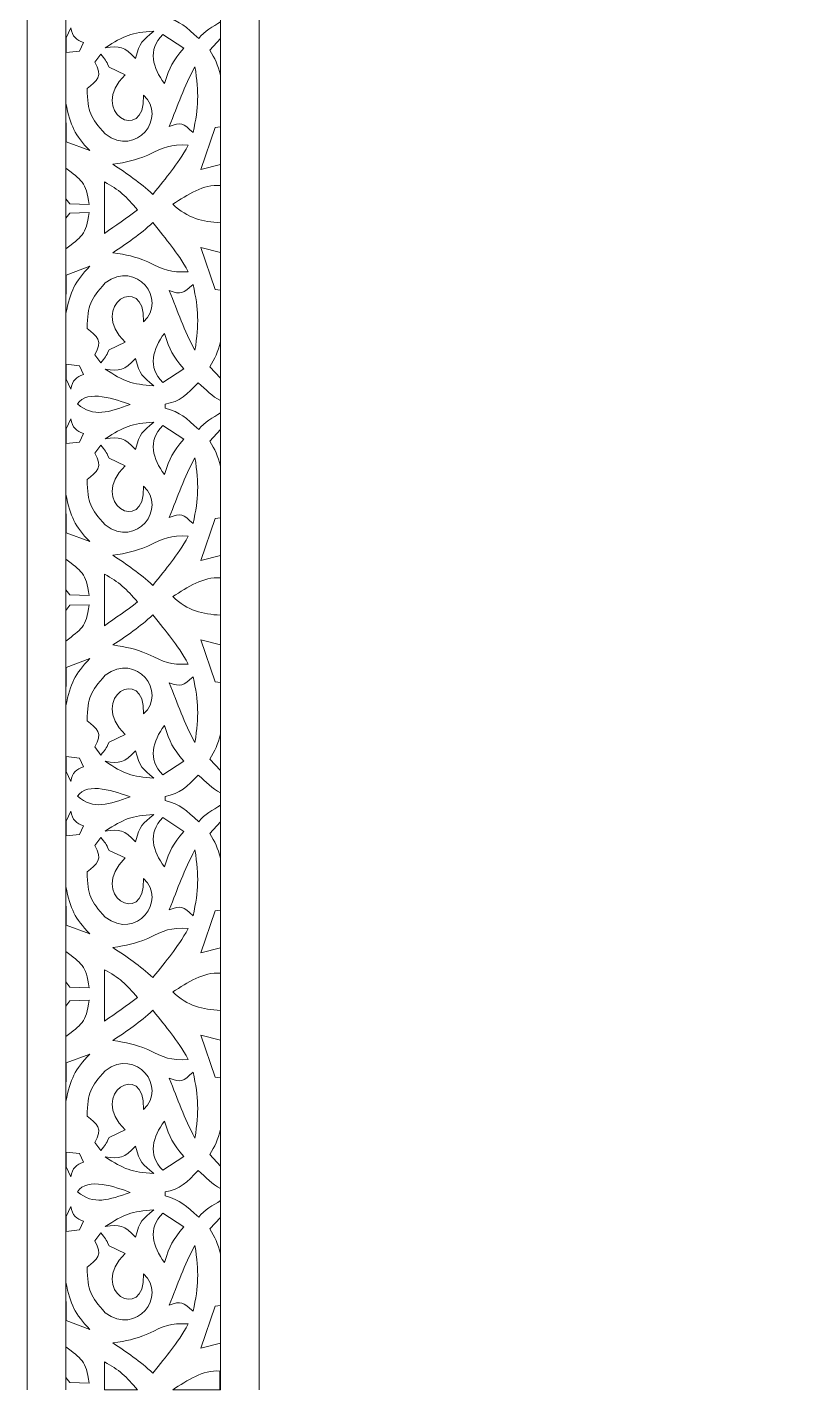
# Model space of a CAD drawing. Header units: millimetres. Extents: x -420 to 580, y -831 to 819.
# Drawn here: x -420 to 80, y -831 to 49 of the extents above; entities that cross this region are included whole.
import ezdxf

# ---------------------------------------------------------------- set-up
doc = ezdxf.new("R2010")
doc.units = ezdxf.units.MM
doc.header["$MEASUREMENT"] = 0
doc.layers.add('Katman 1', color=7, linetype='Continuous')

msp = doc.modelspace()

# ---------------------------------------------------------------- linework, layer by layer
at = {"layer": 'Katman 1', "color": 250, "lineweight": 20}
for points, knots in [([(-419.8994, -831.1835), (-419.8994, -831.1835), (-419.8994, 818.8165), (-419.8994, 818.8165), (-419.8994, 818.8165), (580.1006, 818.8165), (580.1006, 818.8165), (580.1006, 818.8165), (580.1006, -831.1835), (580.1006, -831.1835)], [0, 0, 0, 0, 0.33333333, 0.33333333, 0.33333333, 0.66666667, 0.66666667, 0.66666667, 1, 1, 1, 1]), ([(-394.8994, -831.1835), (-394.8994, -831.1835), (-394.8994, 793.8165), (-394.8994, 793.8165), (-394.8994, 793.8165), (555.1006, 793.8165), (555.1006, 793.8165), (555.1006, 793.8165), (555.1006, -831.1835), (555.1006, -831.1835)], [0, 0, 0, 0, 0.33333333, 0.33333333, 0.33333333, 0.66666667, 0.66666667, 0.66666667, 1, 1, 1, 1]), ([(-294.8994, -831.1835), (-294.8994, -831.1835), (-294.8994, 693.8165), (-294.8994, 693.8165), (-294.8994, 693.8165), (455.1006, 693.8165), (455.1006, 693.8165), (455.1006, 693.8165), (455.1006, -831.1835), (455.1006, -831.1835)], [0, 0, 0, 0, 0.33333333, 0.33333333, 0.33333333, 0.66666667, 0.66666667, 0.66666667, 1, 1, 1, 1]), ([(-269.8994, -831.1835), (-269.8994, -831.1835), (-269.8994, 668.8165), (-269.8994, 668.8165), (-269.8994, 668.8165), (430.1006, 668.8165), (430.1006, 668.8165), (430.1006, 668.8165), (430.1006, -831.1835), (430.1006, -831.1835)], [0, 0, 0, 0, 0.33333333, 0.33333333, 0.33333333, 0.66666667, 0.66666667, 0.66666667, 1, 1, 1, 1]), ([(-294.8994, 60.812), (-294.8994, 60.812), (-294.8994, 52.911), (-294.8994, 52.911), (-299.6827, 49.8658), (-305.6346, 47.1377), (-309.0414, 42.1631), (-317.3994, 49.8945), (-320.7606, 53.1808), (-330.8366, 55.9242), (-330.8366, 55.9242), (-330.8366, 58.6196), (-330.8366, 58.6196), (-321.1076, 60.1196), (-316.5182, 64.9354), (-309.3191, 72.3557), (-304.3476, 67.9506), (-300.5977, 63.553), (-294.8994, 60.812)], [0, 0, 0, 0, 0.16666667, 0.16666667, 0.16666667, 0.33333333, 0.33333333, 0.33333333, 0.5, 0.5, 0.5, 0.66666667, 0.66666667, 0.66666667, 0.83333333, 0.83333333, 0.83333333, 1, 1, 1, 1]), ([(-383.529, 39.5577), (-388.1543, 41.2959), (-390.7505, 43.1262), (-391.7498, 49.1346), (-391.7498, 49.1346), (-394.8326, 42.647), (-394.8326, 42.647), (-394.8326, 42.647), (-394.8326, 33.0205), (-394.8326, 33.0205), (-394.8326, 33.0205), (-386.098, 33.9968), (-386.098, 33.9968), (-386.098, 33.9968), (-383.529, 39.5577), (-383.529, 39.5577)], [0, 0, 0, 0, 0.2, 0.2, 0.2, 0.4, 0.4, 0.4, 0.6, 0.6, 0.6, 0.8, 0.8, 0.8, 1, 1, 1, 1]), ([(-349.8248, 29.279), (-357.2807, 37.0225), (-360.0019, 37.5821), (-369.6061, 36.0756), (-357.1854, 44.2551), (-352.6107, 45.9391), (-338.0073, 46.8883), (-345.5349, 40.7457), (-347.1773, 39.8912), (-349.8248, 29.279)], [0, 0, 0, 0, 0.33333333, 0.33333333, 0.33333333, 0.66666667, 0.66666667, 0.66666667, 1, 1, 1, 1]), ([(-331.2355, 13.0157), (-327.5916, 24.3571), (-326.0208, 27.1391), (-318.6911, 35.9534), (-318.6911, 35.9534), (-332.2665, 44.8391), (-332.2665, 44.8391), (-342.3054, 34.6732), (-338.684, 23.1673), (-331.2355, 13.0157)], [0, 0, 0, 0, 0.33333333, 0.33333333, 0.33333333, 0.66666667, 0.66666667, 0.66666667, 1, 1, 1, 1]), ([(-294.8994, 18.5623), (-294.8994, 18.5623), (-294.8994, 42.0679), (-294.8994, 42.0679), (-294.8994, 42.0679), (-301.9224, 34.7055), (-301.9224, 34.7055), (-298.4297, 29.2698), (-296.8287, 25.1046), (-294.8994, 18.5623)], [0, 0, 0, 0, 0.33333333, 0.33333333, 0.33333333, 0.66666667, 0.66666667, 0.66666667, 1, 1, 1, 1]), ([(-344.6867, 5.4911), (-329.4596, -8.5116), (-348.9841, -34.925), (-369.6061, -19.5326), (-379.1564, -8.4582), (-380.8059, -5.8057), (-381.1667, 9.8162), (-374.9196, 14.677), (-370.6054, 18.0253), (-376.2856, 26.8076), (-376.2856, 26.8076), (-372.4321, 32.0594), (-372.4321, 32.0594), (-369.3358, 28.6463), (-369.0962, 28.1203), (-367.0371, 23.7182), (-367.0371, 23.7182), (-356.5042, 18.7753), (-356.5042, 18.7753), (-381.4221, -4.947), (-343.6449, -27.0752), (-344.6867, 5.4911)], [0, 0, 0, 0, 0.14285714, 0.14285714, 0.14285714, 0.28571429, 0.28571429, 0.28571429, 0.42857143, 0.42857143, 0.42857143, 0.57142857, 0.57142857, 0.57142857, 0.71428571, 0.71428571, 0.71428571, 0.85714286, 0.85714286, 0.85714286, 1, 1, 1, 1]), ([(-328.1423, -14.6748), (-320.2495, -11.8831), (-319.4499, -12.4922), (-312.6766, -18.601), (-309.0046, -1.617), (-308.9309, 6.2999), (-311.4738, 23.9679), (-318.5995, 10.7849), (-322.5265, -0.6489), (-328.1423, -14.6748)], [0, 0, 0, 0, 0.33333333, 0.33333333, 0.33333333, 0.66666667, 0.66666667, 0.66666667, 1, 1, 1, 1]), ([(-379.4766, -30.3026), (-389.1613, -20.1121), (-391.9578, -14.5315), (-394.8907, 0.2819), (-394.8907, 0.2819), (-394.7746, -24.6318), (-394.7746, -24.6318), (-394.7746, -24.6318), (-379.4766, -30.3026), (-379.4766, -30.3026)], [0, 0, 0, 0, 0.33333333, 0.33333333, 0.33333333, 0.66666667, 0.66666667, 0.66666667, 1, 1, 1, 1]), ([(-307.7765, -42.4487), (-307.7765, -42.4487), (-294.8994, -39.2739), (-294.8994, -39.2739), (-294.8994, -39.2739), (-294.8994, -14.9648), (-294.8994, -14.9648), (-294.8994, -14.9648), (-298.3252, -15.3781), (-298.3252, -15.3781), (-298.3252, -15.3781), (-307.7765, -42.4487), (-307.7765, -42.4487)], [0, 0, 0, 0, 0.25, 0.25, 0.25, 0.5, 0.5, 0.5, 0.75, 0.75, 0.75, 1, 1, 1, 1]), ([(-364.585, -39.1122), (-355.3454, -37.6447), (-350.7979, -36.879), (-341.9777, -33.2424), (-330.939, -27.7595), (-327.6539, -26.2257), (-315.7738, -26.7548), (-323.6923, -40.721), (-329.2621, -46.4947), (-338.638, -58.575), (-347.4449, -50.6937), (-355.0706, -45.3097), (-364.585, -39.1122)], [0, 0, 0, 0, 0.25, 0.25, 0.25, 0.5, 0.5, 0.5, 0.75, 0.75, 0.75, 1, 1, 1, 1]), ([(-392.3304, -64.7537), (-392.3304, -64.7537), (-394.8994, -61.3554), (-394.8994, -61.3554), (-394.8994, -61.3554), (-394.8994, -41.5837), (-394.8994, -41.5837), (-385.4734, -49.2736), (-381.5111, -50.4362), (-379.9227, -65.0799), (-379.9227, -65.0799), (-392.3304, -64.7537), (-392.3304, -64.7537)], [0, 0, 0, 0, 0.25, 0.25, 0.25, 0.5, 0.5, 0.5, 0.75, 0.75, 0.75, 1, 1, 1, 1]), ([(-369.98, -50.5441), (-369.98, -50.5441), (-369.98, -83.909), (-369.98, -83.909), (-362.9449, -78.6838), (-355.4648, -73.9199), (-348.6572, -68.4623), (-355.7625, -60.2344), (-360.6171, -55.3696), (-369.98, -50.5441)], [0, 0, 0, 0, 0.33333333, 0.33333333, 0.33333333, 0.66666667, 0.66666667, 0.66666667, 1, 1, 1, 1]), ([(-325.856, -64.9226), (-316.1666, -58.9146), (-306.2467, -51.8131), (-294.8994, -52.8627), (-294.8994, -52.8627), (-294.8994, -76.9373), (-294.8994, -76.9373), (-306.7968, -76.2036), (-316.0387, -74.1619), (-325.856, -64.9226)], [0, 0, 0, 0, 0.33333333, 0.33333333, 0.33333333, 0.66666667, 0.66666667, 0.66666667, 1, 1, 1, 1]), ([(-392.3304, -70.6248), (-392.3304, -70.6248), (-394.8994, -74.0231), (-394.8994, -74.0231), (-394.8994, -74.0231), (-394.8994, -93.7949), (-394.8994, -93.7949), (-385.4734, -86.1049), (-381.5111, -84.9424), (-379.9227, -70.2987), (-379.9227, -70.2987), (-392.3304, -70.6248), (-392.3304, -70.6248)], [0, 0, 0, 0, 0.25, 0.25, 0.25, 0.5, 0.5, 0.5, 0.75, 0.75, 0.75, 1, 1, 1, 1]), ([(-364.585, -96.2664), (-355.3454, -97.7339), (-350.7979, -98.4996), (-341.9777, -102.1361), (-330.939, -107.6191), (-327.6539, -109.1529), (-315.7738, -108.6238), (-323.6923, -94.6576), (-329.2621, -88.8839), (-338.638, -76.8035), (-347.4449, -84.6849), (-355.0706, -90.0689), (-364.585, -96.2664)], [0, 0, 0, 0, 0.25, 0.25, 0.25, 0.5, 0.5, 0.5, 0.75, 0.75, 0.75, 1, 1, 1, 1]), ([(-307.7765, -92.9299), (-307.7765, -92.9299), (-294.8994, -96.1047), (-294.8994, -96.1047), (-294.8994, -96.1047), (-294.8994, -120.4138), (-294.8994, -120.4138), (-294.8994, -120.4138), (-298.3252, -120.0005), (-298.3252, -120.0005), (-298.3252, -120.0005), (-307.7765, -92.9299), (-307.7765, -92.9299)], [0, 0, 0, 0, 0.25, 0.25, 0.25, 0.5, 0.5, 0.5, 0.75, 0.75, 0.75, 1, 1, 1, 1]), ([(-379.4766, -105.076), (-389.1613, -115.2664), (-391.9578, -120.8471), (-394.8907, -135.6604), (-394.8907, -135.6604), (-394.7746, -110.7468), (-394.7746, -110.7468), (-394.7746, -110.7468), (-379.4766, -105.076), (-379.4766, -105.076)], [0, 0, 0, 0, 0.33333333, 0.33333333, 0.33333333, 0.66666667, 0.66666667, 0.66666667, 1, 1, 1, 1]), ([(-344.6867, -140.8696), (-329.4596, -126.867), (-348.9841, -100.4535), (-369.6061, -115.846), (-379.1564, -126.9204), (-380.8059, -129.5729), (-381.1667, -145.1947), (-374.9196, -150.0556), (-370.6054, -153.4039), (-376.2856, -162.1862), (-376.2856, -162.1862), (-372.4321, -167.438), (-372.4321, -167.438), (-369.3358, -164.0249), (-369.0962, -163.4988), (-367.0371, -159.0968), (-367.0371, -159.0968), (-356.5042, -154.1538), (-356.5042, -154.1538), (-381.4221, -130.4316), (-343.6449, -108.3034), (-344.6867, -140.8696)], [0, 0, 0, 0, 0.14285714, 0.14285714, 0.14285714, 0.28571429, 0.28571429, 0.28571429, 0.42857143, 0.42857143, 0.42857143, 0.57142857, 0.57142857, 0.57142857, 0.71428571, 0.71428571, 0.71428571, 0.85714286, 0.85714286, 0.85714286, 1, 1, 1, 1]), ([(-328.1423, -120.7038), (-320.2495, -123.4955), (-319.4499, -122.8864), (-312.6766, -116.7776), (-309.0046, -133.7616), (-308.9309, -141.6785), (-311.4738, -159.3465), (-318.5995, -146.1634), (-322.5265, -134.7297), (-328.1423, -120.7038)], [0, 0, 0, 0, 0.33333333, 0.33333333, 0.33333333, 0.66666667, 0.66666667, 0.66666667, 1, 1, 1, 1]), ([(-331.2355, -148.3943), (-327.5916, -159.7357), (-326.0208, -162.5177), (-318.6911, -171.332), (-318.6911, -171.332), (-332.2665, -180.2177), (-332.2665, -180.2177), (-342.3054, -170.0517), (-338.684, -158.5458), (-331.2355, -148.3943)], [0, 0, 0, 0, 0.33333333, 0.33333333, 0.33333333, 0.66666667, 0.66666667, 0.66666667, 1, 1, 1, 1]), ([(-294.8994, -153.9409), (-294.8994, -153.9409), (-294.8994, -177.4464), (-294.8994, -177.4464), (-294.8994, -177.4464), (-301.9224, -170.0841), (-301.9224, -170.0841), (-298.4297, -164.6484), (-296.8287, -160.4832), (-294.8994, -153.9409)], [0, 0, 0, 0, 0.33333333, 0.33333333, 0.33333333, 0.66666667, 0.66666667, 0.66666667, 1, 1, 1, 1]), ([(-349.8248, -164.6576), (-357.2807, -172.4011), (-360.0019, -172.9606), (-369.6061, -171.4542), (-357.1854, -179.6336), (-352.6107, -181.3177), (-338.0073, -182.2669), (-345.5349, -176.1242), (-347.1773, -175.2698), (-349.8248, -164.6576)], [0, 0, 0, 0, 0.33333333, 0.33333333, 0.33333333, 0.66666667, 0.66666667, 0.66666667, 1, 1, 1, 1]), ([(-383.529, -174.9362), (-388.1543, -176.6745), (-390.7505, -178.5048), (-391.7498, -184.5132), (-391.7498, -184.5132), (-394.8326, -178.0256), (-394.8326, -178.0256), (-394.8326, -178.0256), (-394.8326, -168.3991), (-394.8326, -168.3991), (-394.8326, -168.3991), (-386.098, -169.3754), (-386.098, -169.3754), (-386.098, -169.3754), (-383.529, -174.9362), (-383.529, -174.9362)], [0, 0, 0, 0, 0.2, 0.2, 0.2, 0.4, 0.4, 0.4, 0.6, 0.6, 0.6, 0.8, 0.8, 0.8, 1, 1, 1, 1]), ([(-387.3921, -194.0469), (-376.9482, -202.9576), (-367.1456, -199.3069), (-353.3677, -194.4601), (-362.0088, -191.3057), (-381.3792, -184.1869), (-387.3921, -194.0469)], [0, 0, 0, 0, 0.5, 0.5, 0.5, 1, 1, 1, 1]), ([(-294.8994, -191.9031), (-294.8994, -191.9031), (-294.8994, -199.8042), (-294.8994, -199.8042), (-299.6827, -202.8494), (-305.6346, -205.5775), (-309.0414, -210.5521), (-317.3994, -202.8207), (-320.7606, -199.5344), (-330.8366, -196.7909), (-330.8366, -196.7909), (-330.8366, -194.0955), (-330.8366, -194.0955), (-321.1076, -192.5956), (-316.5182, -187.7798), (-309.3191, -180.3594), (-304.3476, -184.7646), (-300.5977, -189.1621), (-294.8994, -191.9031)], [0, 0, 0, 0, 0.16666667, 0.16666667, 0.16666667, 0.33333333, 0.33333333, 0.33333333, 0.5, 0.5, 0.5, 0.66666667, 0.66666667, 0.66666667, 0.83333333, 0.83333333, 0.83333333, 1, 1, 1, 1]), ([(-383.529, -213.1575), (-388.1543, -211.4192), (-390.7505, -209.5889), (-391.7498, -203.5805), (-391.7498, -203.5805), (-394.8326, -210.0681), (-394.8326, -210.0681), (-394.8326, -210.0681), (-394.8326, -219.6947), (-394.8326, -219.6947), (-394.8326, -219.6947), (-386.098, -218.7183), (-386.098, -218.7183), (-386.098, -218.7183), (-383.529, -213.1575), (-383.529, -213.1575)], [0, 0, 0, 0, 0.2, 0.2, 0.2, 0.4, 0.4, 0.4, 0.6, 0.6, 0.6, 0.8, 0.8, 0.8, 1, 1, 1, 1]), ([(-349.8248, -223.4361), (-357.2807, -215.6927), (-360.0019, -215.1331), (-369.6061, -216.6395), (-357.1854, -208.4601), (-352.6107, -206.7761), (-338.0073, -205.8269), (-345.5349, -211.9695), (-347.1773, -212.824), (-349.8248, -223.4361)], [0, 0, 0, 0, 0.33333333, 0.33333333, 0.33333333, 0.66666667, 0.66666667, 0.66666667, 1, 1, 1, 1]), ([(-331.2355, -239.6994), (-327.5916, -228.3581), (-326.0208, -225.5761), (-318.6911, -216.7618), (-318.6911, -216.7618), (-332.2665, -207.876), (-332.2665, -207.876), (-342.3054, -218.042), (-338.684, -229.5479), (-331.2355, -239.6994)], [0, 0, 0, 0, 0.33333333, 0.33333333, 0.33333333, 0.66666667, 0.66666667, 0.66666667, 1, 1, 1, 1]), ([(-294.8994, -234.1528), (-294.8994, -234.1528), (-294.8994, -210.6473), (-294.8994, -210.6473), (-294.8994, -210.6473), (-301.9224, -218.0096), (-301.9224, -218.0096), (-298.4297, -223.4453), (-296.8287, -227.6105), (-294.8994, -234.1528)], [0, 0, 0, 0, 0.33333333, 0.33333333, 0.33333333, 0.66666667, 0.66666667, 0.66666667, 1, 1, 1, 1]), ([(-344.6867, -247.2241), (-329.4596, -261.2267), (-348.9841, -287.6402), (-369.6061, -272.2478), (-379.1564, -261.1733), (-380.8059, -258.5209), (-381.1667, -242.899), (-374.9196, -238.0381), (-370.6054, -234.6899), (-376.2856, -225.9076), (-376.2856, -225.9076), (-372.4321, -220.6557), (-372.4321, -220.6557), (-369.3358, -224.0688), (-369.0962, -224.5949), (-367.0371, -228.9969), (-367.0371, -228.9969), (-356.5042, -233.9399), (-356.5042, -233.9399), (-381.4221, -257.6622), (-343.6449, -279.7903), (-344.6867, -247.2241)], [0, 0, 0, 0, 0.14285714, 0.14285714, 0.14285714, 0.28571429, 0.28571429, 0.28571429, 0.42857143, 0.42857143, 0.42857143, 0.57142857, 0.57142857, 0.57142857, 0.71428571, 0.71428571, 0.71428571, 0.85714286, 0.85714286, 0.85714286, 1, 1, 1, 1]), ([(-328.1423, -267.3899), (-320.2495, -264.5983), (-319.4499, -265.2074), (-312.6766, -271.3162), (-309.0046, -254.3321), (-308.9309, -246.4152), (-311.4738, -228.7472), (-318.5995, -241.9303), (-322.5265, -253.364), (-328.1423, -267.3899)], [0, 0, 0, 0, 0.33333333, 0.33333333, 0.33333333, 0.66666667, 0.66666667, 0.66666667, 1, 1, 1, 1]), ([(-379.4766, -283.0178), (-389.1613, -272.8273), (-391.9578, -267.2466), (-394.8907, -252.4333), (-394.8907, -252.4333), (-394.7746, -277.3469), (-394.7746, -277.3469), (-394.7746, -277.3469), (-379.4766, -283.0178), (-379.4766, -283.0178)], [0, 0, 0, 0, 0.33333333, 0.33333333, 0.33333333, 0.66666667, 0.66666667, 0.66666667, 1, 1, 1, 1]), ([(-307.7765, -295.1638), (-307.7765, -295.1638), (-294.8994, -291.989), (-294.8994, -291.989), (-294.8994, -291.989), (-294.8994, -267.6799), (-294.8994, -267.6799), (-294.8994, -267.6799), (-298.3252, -268.0933), (-298.3252, -268.0933), (-298.3252, -268.0933), (-307.7765, -295.1638), (-307.7765, -295.1638)], [0, 0, 0, 0, 0.25, 0.25, 0.25, 0.5, 0.5, 0.5, 0.75, 0.75, 0.75, 1, 1, 1, 1]), ([(-364.585, -291.8274), (-355.3454, -290.3598), (-350.7979, -289.5941), (-341.9777, -285.9576), (-330.939, -280.4746), (-327.6539, -278.9409), (-315.7738, -279.47), (-323.6923, -293.4361), (-329.2621, -299.2099), (-338.638, -311.2902), (-347.4449, -303.4088), (-355.0706, -298.0248), (-364.585, -291.8274)], [0, 0, 0, 0, 0.25, 0.25, 0.25, 0.5, 0.5, 0.5, 0.75, 0.75, 0.75, 1, 1, 1, 1]), ([(-392.3304, -317.4689), (-392.3304, -317.4689), (-394.8994, -314.0706), (-394.8994, -314.0706), (-394.8994, -314.0706), (-394.8994, -294.2988), (-394.8994, -294.2988), (-385.4734, -301.9888), (-381.5111, -303.1513), (-379.9227, -317.795), (-379.9227, -317.795), (-392.3304, -317.4689), (-392.3304, -317.4689)], [0, 0, 0, 0, 0.25, 0.25, 0.25, 0.5, 0.5, 0.5, 0.75, 0.75, 0.75, 1, 1, 1, 1]), ([(-369.98, -304.0916), (-369.98, -304.0916), (-369.98, -337.4565), (-369.98, -337.4565), (-362.9449, -332.2312), (-355.4648, -327.4673), (-348.6572, -322.0098), (-355.7625, -313.7818), (-360.6171, -308.917), (-369.98, -304.0916)], [0, 0, 0, 0, 0.33333333, 0.33333333, 0.33333333, 0.66666667, 0.66666667, 0.66666667, 1, 1, 1, 1]), ([(-325.856, -318.5632), (-316.1666, -312.5552), (-306.2467, -305.4537), (-294.8994, -306.5033), (-294.8994, -306.5033), (-294.8994, -330.5779), (-294.8994, -330.5779), (-306.7968, -329.8442), (-316.0387, -327.8025), (-325.856, -318.5632)], [0, 0, 0, 0, 0.33333333, 0.33333333, 0.33333333, 0.66666667, 0.66666667, 0.66666667, 1, 1, 1, 1]), ([(-392.3304, -324.1723), (-392.3304, -324.1723), (-394.8994, -327.5706), (-394.8994, -327.5706), (-394.8994, -327.5706), (-394.8994, -347.3424), (-394.8994, -347.3424), (-385.4734, -339.6524), (-381.5111, -338.4899), (-379.9227, -323.8462), (-379.9227, -323.8462), (-392.3304, -324.1723), (-392.3304, -324.1723)], [0, 0, 0, 0, 0.25, 0.25, 0.25, 0.5, 0.5, 0.5, 0.75, 0.75, 0.75, 1, 1, 1, 1]), ([(-364.585, -349.8138), (-355.3454, -351.2814), (-350.7979, -352.0471), (-341.9777, -355.6836), (-330.939, -361.1666), (-327.6539, -362.7003), (-315.7738, -362.1712), (-323.6923, -348.2051), (-329.2621, -342.4313), (-338.638, -330.351), (-347.4449, -338.2323), (-355.0706, -343.6164), (-364.585, -349.8138)], [0, 0, 0, 0, 0.25, 0.25, 0.25, 0.5, 0.5, 0.5, 0.75, 0.75, 0.75, 1, 1, 1, 1]), ([(-307.7765, -346.4774), (-307.7765, -346.4774), (-294.8994, -349.6522), (-294.8994, -349.6522), (-294.8994, -349.6522), (-294.8994, -373.9613), (-294.8994, -373.9613), (-294.8994, -373.9613), (-298.3252, -373.5479), (-298.3252, -373.5479), (-298.3252, -373.5479), (-307.7765, -346.4774), (-307.7765, -346.4774)], [0, 0, 0, 0, 0.25, 0.25, 0.25, 0.5, 0.5, 0.5, 0.75, 0.75, 0.75, 1, 1, 1, 1]), ([(-379.4766, -358.6235), (-389.1613, -368.8139), (-391.9578, -374.3946), (-394.8907, -389.2079), (-394.8907, -389.2079), (-394.7746, -364.2943), (-394.7746, -364.2943), (-394.7746, -364.2943), (-379.4766, -358.6235), (-379.4766, -358.6235)], [0, 0, 0, 0, 0.33333333, 0.33333333, 0.33333333, 0.66666667, 0.66666667, 0.66666667, 1, 1, 1, 1]), ([(-344.6867, -394.4171), (-329.4596, -380.4145), (-348.9841, -354.001), (-369.6061, -369.3935), (-379.1564, -380.4679), (-380.8059, -383.1204), (-381.1667, -398.7422), (-374.9196, -403.6031), (-370.6054, -406.9514), (-376.2856, -415.7337), (-376.2856, -415.7337), (-372.4321, -420.9855), (-372.4321, -420.9855), (-369.3358, -417.5724), (-369.0962, -417.0463), (-367.0371, -412.6443), (-367.0371, -412.6443), (-356.5042, -407.7014), (-356.5042, -407.7014), (-381.4221, -383.9791), (-343.6449, -361.8509), (-344.6867, -394.4171)], [0, 0, 0, 0, 0.14285714, 0.14285714, 0.14285714, 0.28571429, 0.28571429, 0.28571429, 0.42857143, 0.42857143, 0.42857143, 0.57142857, 0.57142857, 0.57142857, 0.71428571, 0.71428571, 0.71428571, 0.85714286, 0.85714286, 0.85714286, 1, 1, 1, 1]), ([(-328.1423, -374.2513), (-320.2495, -377.043), (-319.4499, -376.4339), (-312.6766, -370.3251), (-309.0046, -387.3091), (-308.9309, -395.226), (-311.4738, -412.894), (-318.5995, -399.7109), (-322.5265, -388.2772), (-328.1423, -374.2513)], [0, 0, 0, 0, 0.33333333, 0.33333333, 0.33333333, 0.66666667, 0.66666667, 0.66666667, 1, 1, 1, 1]), ([(-331.2355, -401.9418), (-327.5916, -413.2832), (-326.0208, -416.0652), (-318.6911, -424.8795), (-318.6911, -424.8795), (-332.2665, -433.7652), (-332.2665, -433.7652), (-342.3054, -423.5992), (-338.684, -412.0933), (-331.2355, -401.9418)], [0, 0, 0, 0, 0.33333333, 0.33333333, 0.33333333, 0.66666667, 0.66666667, 0.66666667, 1, 1, 1, 1]), ([(-294.8994, -407.4884), (-294.8994, -407.4884), (-294.8994, -430.9939), (-294.8994, -430.9939), (-294.8994, -430.9939), (-301.9224, -423.6316), (-301.9224, -423.6316), (-298.4297, -418.1959), (-296.8287, -414.0307), (-294.8994, -407.4884)], [0, 0, 0, 0, 0.33333333, 0.33333333, 0.33333333, 0.66666667, 0.66666667, 0.66666667, 1, 1, 1, 1]), ([(-383.529, -428.4837), (-388.1543, -430.222), (-390.7505, -432.0523), (-391.7498, -438.0607), (-391.7498, -438.0607), (-394.8326, -431.5731), (-394.8326, -431.5731), (-394.8326, -431.5731), (-394.8326, -421.9466), (-394.8326, -421.9466), (-394.8326, -421.9466), (-386.098, -422.9229), (-386.098, -422.9229), (-386.098, -422.9229), (-383.529, -428.4837), (-383.529, -428.4837)], [0, 0, 0, 0, 0.2, 0.2, 0.2, 0.4, 0.4, 0.4, 0.6, 0.6, 0.6, 0.8, 0.8, 0.8, 1, 1, 1, 1]), ([(-349.8248, -418.2051), (-357.2807, -425.9486), (-360.0019, -426.5081), (-369.6061, -425.0017), (-357.1854, -433.1811), (-352.6107, -434.8652), (-338.0073, -435.8144), (-345.5349, -429.6717), (-347.1773, -428.8173), (-349.8248, -418.2051)], [0, 0, 0, 0, 0.33333333, 0.33333333, 0.33333333, 0.66666667, 0.66666667, 0.66666667, 1, 1, 1, 1]), ([(-387.3921, -447.5944), (-376.9482, -456.5051), (-367.1456, -452.8544), (-353.3677, -448.0076), (-362.0088, -444.8532), (-381.3792, -437.7344), (-387.3921, -447.5944)], [0, 0, 0, 0, 0.5, 0.5, 0.5, 1, 1, 1, 1]), ([(-294.8994, -445.4506), (-294.8994, -445.4506), (-294.8994, -453.3517), (-294.8994, -453.3517), (-299.6827, -456.3969), (-305.6346, -459.125), (-309.0414, -464.0996), (-317.3994, -456.3682), (-320.7606, -453.0819), (-330.8366, -450.3384), (-330.8366, -450.3384), (-330.8366, -447.643), (-330.8366, -447.643), (-321.1076, -446.1431), (-316.5182, -441.3273), (-309.3191, -433.9069), (-304.3476, -438.3121), (-300.5977, -442.7096), (-294.8994, -445.4506)], [0, 0, 0, 0, 0.16666667, 0.16666667, 0.16666667, 0.33333333, 0.33333333, 0.33333333, 0.5, 0.5, 0.5, 0.66666667, 0.66666667, 0.66666667, 0.83333333, 0.83333333, 0.83333333, 1, 1, 1, 1]), ([(-383.529, -466.705), (-388.1543, -464.9668), (-390.7505, -463.1365), (-391.7498, -457.128), (-391.7498, -457.128), (-394.8326, -463.6156), (-394.8326, -463.6156), (-394.8326, -463.6156), (-394.8326, -473.2422), (-394.8326, -473.2422), (-394.8326, -473.2422), (-386.098, -472.2658), (-386.098, -472.2658), (-386.098, -472.2658), (-383.529, -466.705), (-383.529, -466.705)], [0, 0, 0, 0, 0.2, 0.2, 0.2, 0.4, 0.4, 0.4, 0.6, 0.6, 0.6, 0.8, 0.8, 0.8, 1, 1, 1, 1]), ([(-349.8248, -476.9836), (-357.2807, -469.2402), (-360.0019, -468.6806), (-369.6061, -470.187), (-357.1854, -462.0076), (-352.6107, -460.3236), (-338.0073, -459.3744), (-345.5349, -465.517), (-347.1773, -466.3715), (-349.8248, -476.9836)], [0, 0, 0, 0, 0.33333333, 0.33333333, 0.33333333, 0.66666667, 0.66666667, 0.66666667, 1, 1, 1, 1]), ([(-331.2355, -493.2469), (-327.5916, -481.9056), (-326.0208, -479.1236), (-318.6911, -470.3093), (-318.6911, -470.3093), (-332.2665, -461.4235), (-332.2665, -461.4235), (-342.3054, -471.5895), (-338.684, -483.0954), (-331.2355, -493.2469)], [0, 0, 0, 0, 0.33333333, 0.33333333, 0.33333333, 0.66666667, 0.66666667, 0.66666667, 1, 1, 1, 1]), ([(-294.8994, -487.7003), (-294.8994, -487.7003), (-294.8994, -464.1948), (-294.8994, -464.1948), (-294.8994, -464.1948), (-301.9224, -471.5572), (-301.9224, -471.5572), (-298.4297, -476.9928), (-296.8287, -481.158), (-294.8994, -487.7003)], [0, 0, 0, 0, 0.33333333, 0.33333333, 0.33333333, 0.66666667, 0.66666667, 0.66666667, 1, 1, 1, 1]), ([(-344.6867, -500.7716), (-329.4596, -514.7743), (-348.9841, -541.1877), (-369.6061, -525.7953), (-379.1564, -514.7208), (-380.8059, -512.0684), (-381.1667, -496.4465), (-374.9196, -491.5856), (-370.6054, -488.2374), (-376.2856, -479.4551), (-376.2856, -479.4551), (-372.4321, -474.2032), (-372.4321, -474.2032), (-369.3358, -477.6163), (-369.0962, -478.1424), (-367.0371, -482.5445), (-367.0371, -482.5445), (-356.5042, -487.4874), (-356.5042, -487.4874), (-381.4221, -511.2097), (-343.6449, -533.3378), (-344.6867, -500.7716)], [0, 0, 0, 0, 0.14285714, 0.14285714, 0.14285714, 0.28571429, 0.28571429, 0.28571429, 0.42857143, 0.42857143, 0.42857143, 0.57142857, 0.57142857, 0.57142857, 0.71428571, 0.71428571, 0.71428571, 0.85714286, 0.85714286, 0.85714286, 1, 1, 1, 1]), ([(-328.1423, -520.9374), (-320.2495, -518.1458), (-319.4499, -518.7549), (-312.6766, -524.8637), (-309.0046, -507.8797), (-308.9309, -499.9627), (-311.4738, -482.2947), (-318.5995, -495.4778), (-322.5265, -506.9115), (-328.1423, -520.9374)], [0, 0, 0, 0, 0.33333333, 0.33333333, 0.33333333, 0.66666667, 0.66666667, 0.66666667, 1, 1, 1, 1]), ([(-379.4766, -536.5653), (-389.1613, -526.3748), (-391.9578, -520.7941), (-394.8907, -505.9808), (-394.8907, -505.9808), (-394.7746, -530.8944), (-394.7746, -530.8944), (-394.7746, -530.8944), (-379.4766, -536.5653), (-379.4766, -536.5653)], [0, 0, 0, 0, 0.33333333, 0.33333333, 0.33333333, 0.66666667, 0.66666667, 0.66666667, 1, 1, 1, 1]), ([(-307.7765, -548.7113), (-307.7765, -548.7113), (-294.8994, -545.5365), (-294.8994, -545.5365), (-294.8994, -545.5365), (-294.8994, -521.2274), (-294.8994, -521.2274), (-294.8994, -521.2274), (-298.3252, -521.6408), (-298.3252, -521.6408), (-298.3252, -521.6408), (-307.7765, -548.7113), (-307.7765, -548.7113)], [0, 0, 0, 0, 0.25, 0.25, 0.25, 0.5, 0.5, 0.5, 0.75, 0.75, 0.75, 1, 1, 1, 1]), ([(-364.585, -545.3749), (-355.3454, -543.9073), (-350.7979, -543.1416), (-341.9777, -539.5051), (-330.939, -534.0221), (-327.6539, -532.4884), (-315.7738, -533.0175), (-323.6923, -546.9836), (-329.2621, -552.7574), (-338.638, -564.8377), (-347.4449, -556.9564), (-355.0706, -551.5723), (-364.585, -545.3749)], [0, 0, 0, 0, 0.25, 0.25, 0.25, 0.5, 0.5, 0.5, 0.75, 0.75, 0.75, 1, 1, 1, 1]), ([(-392.3304, -571.0164), (-392.3304, -571.0164), (-394.8994, -567.6181), (-394.8994, -567.6181), (-394.8994, -567.6181), (-394.8994, -547.8463), (-394.8994, -547.8463), (-385.4734, -555.5363), (-381.5111, -556.6988), (-379.9227, -571.3425), (-379.9227, -571.3425), (-392.3304, -571.0164), (-392.3304, -571.0164)], [0, 0, 0, 0, 0.25, 0.25, 0.25, 0.5, 0.5, 0.5, 0.75, 0.75, 0.75, 1, 1, 1, 1]), ([(-369.98, -559.6778), (-369.98, -559.6778), (-369.98, -593.0427), (-369.98, -593.0427), (-362.9449, -587.8174), (-355.4648, -583.0536), (-348.6572, -577.596), (-355.7625, -569.368), (-360.6171, -564.5032), (-369.98, -559.6778)], [0, 0, 0, 0, 0.33333333, 0.33333333, 0.33333333, 0.66666667, 0.66666667, 0.66666667, 1, 1, 1, 1]), ([(-325.856, -574.0563), (-316.1666, -568.0483), (-306.2467, -560.9467), (-294.8994, -561.9964), (-294.8994, -561.9964), (-294.8994, -586.071), (-294.8994, -586.071), (-306.7968, -585.3373), (-316.0387, -583.2956), (-325.856, -574.0563)], [0, 0, 0, 0, 0.33333333, 0.33333333, 0.33333333, 0.66666667, 0.66666667, 0.66666667, 1, 1, 1, 1]), ([(-392.3304, -579.7585), (-392.3304, -579.7585), (-394.8994, -583.1568), (-394.8994, -583.1568), (-394.8994, -583.1568), (-394.8994, -602.9286), (-394.8994, -602.9286), (-385.4734, -595.2386), (-381.5111, -594.0761), (-379.9227, -579.4324), (-379.9227, -579.4324), (-392.3304, -579.7585), (-392.3304, -579.7585)], [0, 0, 0, 0, 0.25, 0.25, 0.25, 0.5, 0.5, 0.5, 0.75, 0.75, 0.75, 1, 1, 1, 1]), ([(-364.585, -605.4), (-355.3454, -606.8676), (-350.7979, -607.6333), (-341.9777, -611.2698), (-330.939, -616.7528), (-327.6539, -618.2865), (-315.7738, -617.7574), (-323.6923, -603.7913), (-329.2621, -598.0175), (-338.638, -585.9372), (-347.4449, -593.8186), (-355.0706, -599.2026), (-364.585, -605.4)], [0, 0, 0, 0, 0.25, 0.25, 0.25, 0.5, 0.5, 0.5, 0.75, 0.75, 0.75, 1, 1, 1, 1]), ([(-307.7765, -602.0636), (-307.7765, -602.0636), (-294.8994, -605.2384), (-294.8994, -605.2384), (-294.8994, -605.2384), (-294.8994, -629.5475), (-294.8994, -629.5475), (-294.8994, -629.5475), (-298.3252, -629.1342), (-298.3252, -629.1342), (-298.3252, -629.1342), (-307.7765, -602.0636), (-307.7765, -602.0636)], [0, 0, 0, 0, 0.25, 0.25, 0.25, 0.5, 0.5, 0.5, 0.75, 0.75, 0.75, 1, 1, 1, 1]), ([(-379.4766, -614.2096), (-389.1613, -624.4001), (-391.9578, -629.9808), (-394.8907, -644.7941), (-394.8907, -644.7941), (-394.7746, -619.8805), (-394.7746, -619.8805), (-394.7746, -619.8805), (-379.4766, -614.2096), (-379.4766, -614.2096)], [0, 0, 0, 0, 0.33333333, 0.33333333, 0.33333333, 0.66666667, 0.66666667, 0.66666667, 1, 1, 1, 1]), ([(-344.6867, -650.0033), (-329.4596, -636.0007), (-348.9841, -609.5872), (-369.6061, -624.9796), (-379.1564, -636.0541), (-380.8059, -638.7065), (-381.1667, -654.3284), (-374.9196, -659.1893), (-370.6054, -662.5375), (-376.2856, -671.3198), (-376.2856, -671.3198), (-372.4321, -676.5717), (-372.4321, -676.5717), (-369.3358, -673.1586), (-369.0962, -672.6325), (-367.0371, -668.2305), (-367.0371, -668.2305), (-356.5042, -663.2875), (-356.5042, -663.2875), (-381.4221, -639.5652), (-343.6449, -617.4371), (-344.6867, -650.0033)], [0, 0, 0, 0, 0.14285714, 0.14285714, 0.14285714, 0.28571429, 0.28571429, 0.28571429, 0.42857143, 0.42857143, 0.42857143, 0.57142857, 0.57142857, 0.57142857, 0.71428571, 0.71428571, 0.71428571, 0.85714286, 0.85714286, 0.85714286, 1, 1, 1, 1]), ([(-328.1423, -629.8375), (-320.2495, -632.6291), (-319.4499, -632.0201), (-312.6766, -625.9112), (-309.0046, -642.8953), (-308.9309, -650.8122), (-311.4738, -668.4802), (-318.5995, -655.2971), (-322.5265, -643.8634), (-328.1423, -629.8375)], [0, 0, 0, 0, 0.33333333, 0.33333333, 0.33333333, 0.66666667, 0.66666667, 0.66666667, 1, 1, 1, 1]), ([(-331.2355, -657.528), (-327.5916, -668.8693), (-326.0208, -671.6514), (-318.6911, -680.4656), (-318.6911, -680.4656), (-332.2665, -689.3514), (-332.2665, -689.3514), (-342.3054, -679.1854), (-338.684, -667.6795), (-331.2355, -657.528)], [0, 0, 0, 0, 0.33333333, 0.33333333, 0.33333333, 0.66666667, 0.66666667, 0.66666667, 1, 1, 1, 1]), ([(-294.8994, -663.0746), (-294.8994, -663.0746), (-294.8994, -686.5801), (-294.8994, -686.5801), (-294.8994, -686.5801), (-301.9224, -679.2178), (-301.9224, -679.2178), (-298.4297, -673.7821), (-296.8287, -669.6169), (-294.8994, -663.0746)], [0, 0, 0, 0, 0.33333333, 0.33333333, 0.33333333, 0.66666667, 0.66666667, 0.66666667, 1, 1, 1, 1]), ([(-383.529, -684.0699), (-388.1543, -685.8082), (-390.7505, -687.6385), (-391.7498, -693.6469), (-391.7498, -693.6469), (-394.8326, -687.1593), (-394.8326, -687.1593), (-394.8326, -687.1593), (-394.8326, -677.5327), (-394.8326, -677.5327), (-394.8326, -677.5327), (-386.098, -678.5091), (-386.098, -678.5091), (-386.098, -678.5091), (-383.529, -684.0699), (-383.529, -684.0699)], [0, 0, 0, 0, 0.2, 0.2, 0.2, 0.4, 0.4, 0.4, 0.6, 0.6, 0.6, 0.8, 0.8, 0.8, 1, 1, 1, 1]), ([(-349.8248, -673.7913), (-357.2807, -681.5348), (-360.0019, -682.0943), (-369.6061, -680.5879), (-357.1854, -688.7673), (-352.6107, -690.4513), (-338.0073, -691.4005), (-345.5349, -685.2579), (-347.1773, -684.4034), (-349.8248, -673.7913)], [0, 0, 0, 0, 0.33333333, 0.33333333, 0.33333333, 0.66666667, 0.66666667, 0.66666667, 1, 1, 1, 1]), ([(-387.3921, -703.1805), (-376.9482, -712.0913), (-367.1456, -708.4405), (-353.3677, -703.5938), (-362.0088, -700.4394), (-381.3792, -693.3206), (-387.3921, -703.1805)], [0, 0, 0, 0, 0.5, 0.5, 0.5, 1, 1, 1, 1]), ([(-294.8994, -701.0368), (-294.8994, -701.0368), (-294.8994, -708.9378), (-294.8994, -708.9378), (-299.6827, -711.9831), (-305.6346, -714.7111), (-309.0414, -719.6858), (-317.3994, -711.9543), (-320.7606, -708.6681), (-330.8366, -705.9246), (-330.8366, -705.9246), (-330.8366, -703.2292), (-330.8366, -703.2292), (-321.1076, -701.7292), (-316.5182, -696.9134), (-309.3191, -689.4931), (-304.3476, -693.8982), (-300.5977, -698.2958), (-294.8994, -701.0368)], [0, 0, 0, 0, 0.16666667, 0.16666667, 0.16666667, 0.33333333, 0.33333333, 0.33333333, 0.5, 0.5, 0.5, 0.66666667, 0.66666667, 0.66666667, 0.83333333, 0.83333333, 0.83333333, 1, 1, 1, 1]), ([(-383.529, -722.2912), (-388.1543, -720.5529), (-390.7505, -718.7226), (-391.7498, -712.7142), (-391.7498, -712.7142), (-394.8326, -719.2018), (-394.8326, -719.2018), (-394.8326, -719.2018), (-394.8326, -728.8284), (-394.8326, -728.8284), (-394.8326, -728.8284), (-386.098, -727.852), (-386.098, -727.852), (-386.098, -727.852), (-383.529, -722.2912), (-383.529, -722.2912)], [0, 0, 0, 0, 0.2, 0.2, 0.2, 0.4, 0.4, 0.4, 0.6, 0.6, 0.6, 0.8, 0.8, 0.8, 1, 1, 1, 1]), ([(-349.8248, -732.5698), (-357.2807, -724.8263), (-360.0019, -724.2668), (-369.6061, -725.7732), (-357.1854, -717.5938), (-352.6107, -715.9097), (-338.0073, -714.9605), (-345.5349, -721.1032), (-347.1773, -721.9576), (-349.8248, -732.5698)], [0, 0, 0, 0, 0.33333333, 0.33333333, 0.33333333, 0.66666667, 0.66666667, 0.66666667, 1, 1, 1, 1]), ([(-331.2355, -748.8331), (-327.5916, -737.4918), (-326.0208, -734.7097), (-318.6911, -725.8955), (-318.6911, -725.8955), (-332.2665, -717.0097), (-332.2665, -717.0097), (-342.3054, -727.1757), (-338.684, -738.6816), (-331.2355, -748.8331)], [0, 0, 0, 0, 0.33333333, 0.33333333, 0.33333333, 0.66666667, 0.66666667, 0.66666667, 1, 1, 1, 1]), ([(-294.8994, -743.2865), (-294.8994, -743.2865), (-294.8994, -719.781), (-294.8994, -719.781), (-294.8994, -719.781), (-301.9224, -727.1433), (-301.9224, -727.1433), (-298.4297, -732.579), (-296.8287, -736.7442), (-294.8994, -743.2865)], [0, 0, 0, 0, 0.33333333, 0.33333333, 0.33333333, 0.66666667, 0.66666667, 0.66666667, 1, 1, 1, 1]), ([(-344.6867, -756.3578), (-329.4596, -770.3604), (-348.9841, -796.7739), (-369.6061, -781.3814), (-379.1564, -770.307), (-380.8059, -767.6545), (-381.1667, -752.0327), (-374.9196, -747.1718), (-370.6054, -743.8235), (-376.2856, -735.0413), (-376.2856, -735.0413), (-372.4321, -729.7894), (-372.4321, -729.7894), (-369.3358, -733.2025), (-369.0962, -733.7286), (-367.0371, -738.1306), (-367.0371, -738.1306), (-356.5042, -743.0736), (-356.5042, -743.0736), (-381.4221, -766.7958), (-343.6449, -788.924), (-344.6867, -756.3578)], [0, 0, 0, 0, 0.14285714, 0.14285714, 0.14285714, 0.28571429, 0.28571429, 0.28571429, 0.42857143, 0.42857143, 0.42857143, 0.57142857, 0.57142857, 0.57142857, 0.71428571, 0.71428571, 0.71428571, 0.85714286, 0.85714286, 0.85714286, 1, 1, 1, 1]), ([(-328.1423, -776.5236), (-320.2495, -773.732), (-319.4499, -774.341), (-312.6766, -780.4498), (-309.0046, -763.4658), (-308.9309, -755.5489), (-311.4738, -737.8809), (-318.5995, -751.064), (-322.5265, -762.4977), (-328.1423, -776.5236)], [0, 0, 0, 0, 0.33333333, 0.33333333, 0.33333333, 0.66666667, 0.66666667, 0.66666667, 1, 1, 1, 1]), ([(-379.4766, -792.1514), (-389.1613, -781.961), (-391.9578, -776.3803), (-394.8907, -761.567), (-394.8907, -761.567), (-394.7746, -786.4806), (-394.7746, -786.4806), (-394.7746, -786.4806), (-379.4766, -792.1514), (-379.4766, -792.1514)], [0, 0, 0, 0, 0.33333333, 0.33333333, 0.33333333, 0.66666667, 0.66666667, 0.66666667, 1, 1, 1, 1]), ([(-307.7765, -804.2975), (-307.7765, -804.2975), (-294.8994, -801.1227), (-294.8994, -801.1227), (-294.8994, -801.1227), (-294.8994, -776.8136), (-294.8994, -776.8136), (-294.8994, -776.8136), (-298.3252, -777.2269), (-298.3252, -777.2269), (-298.3252, -777.2269), (-307.7765, -804.2975), (-307.7765, -804.2975)], [0, 0, 0, 0, 0.25, 0.25, 0.25, 0.5, 0.5, 0.5, 0.75, 0.75, 0.75, 1, 1, 1, 1]), ([(-364.585, -800.961), (-355.3454, -799.4935), (-350.7979, -798.7278), (-341.9777, -795.0913), (-330.939, -789.6083), (-327.6539, -788.0745), (-315.7738, -788.6036), (-323.6923, -802.5698), (-329.2621, -808.3436), (-338.638, -820.4239), (-347.4449, -812.5425), (-355.0706, -807.1585), (-364.585, -800.961)], [0, 0, 0, 0, 0.25, 0.25, 0.25, 0.5, 0.5, 0.5, 0.75, 0.75, 0.75, 1, 1, 1, 1]), ([(-392.3304, -826.6026), (-392.3304, -826.6026), (-394.8994, -823.2043), (-394.8994, -823.2043), (-394.8994, -823.2043), (-394.8994, -803.4325), (-394.8994, -803.4325), (-385.4734, -811.1225), (-381.5111, -812.285), (-379.9227, -826.9287), (-379.9227, -826.9287), (-392.3304, -826.6026), (-392.3304, -826.6026)], [0, 0, 0, 0, 0.25, 0.25, 0.25, 0.5, 0.5, 0.5, 0.75, 0.75, 0.75, 1, 1, 1, 1]), ([(-348.7072, -831.1835), (-348.6906, -831.1702), (-348.6739, -831.1568), (-348.6572, -831.1434), (-355.7625, -822.9155), (-360.6171, -818.0507), (-369.98, -813.2252), (-369.98, -813.2252), (-369.98, -831.1835), (-369.98, -831.1835)], [0, 0, 0, 0, 0.33333333, 0.33333333, 0.33333333, 0.66666667, 0.66666667, 0.66666667, 1, 1, 1, 1]), ([(-325.8344, -831.1835), (-316.3133, -825.1783), (-306.5647, -818.0882), (-295.4147, -819.137), (-295.4147, -819.137), (-295.4147, -831.1835), (-295.4147, -831.1835)], [0, 0, 0, 0, 0.5, 0.5, 0.5, 1, 1, 1, 1])]:
    msp.add_open_spline(points, degree=3, knots=knots, dxfattribs=at)
for points in [[(-348.7072, -831.1835), (-348.7072, -831.1835), (-369.98, -831.1835), (-369.98, -831.1835)], [(-348.7072, -831.1835), (-348.7072, -831.1835), (-369.98, -831.1835), (-369.98, -831.1835)], [(-294.8994, -831.1835), (-294.8994, -831.1835), (-325.8344, -831.1835), (-325.8344, -831.1835)], [(-294.8994, -831.1835), (-294.8994, -831.1835), (-325.8344, -831.1835), (-325.8344, -831.1835)]]:
    msp.add_open_spline(points, degree=3, dxfattribs=at)

doc.saveas('drawing.dxf')
